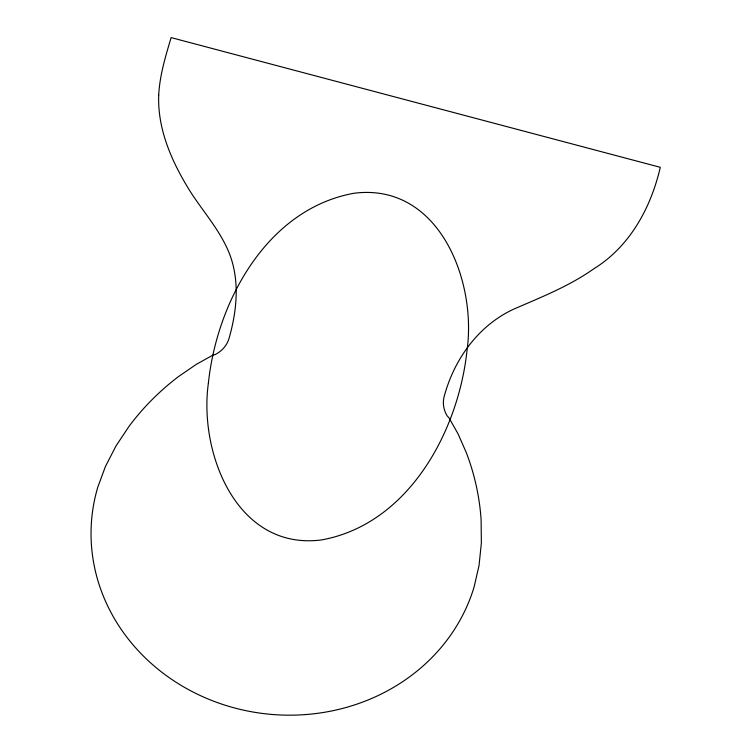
<?xml version="1.0" encoding="UTF-8"?>
<svg xmlns="http://www.w3.org/2000/svg" width="752" height="752" viewBox="0 0 752 752"><rect width="100%" height="100%" fill="white"/><g stroke="black" fill="none" stroke-linecap="round" stroke-linejoin="round"><path stroke-width="1.13" d="M158.71 95.222C157.403 130.021 172.424 162.996 190.5 191.882C203.98 212.835 221.201 231.682 230.065 255.313C239.86 282.207 236.72 311.572 228.993 338.541A29.272 26.715 5.8 0 1 215.363 354.474L212.854 355.151L196.206 364.419L178.666 376.461A270.692 247.098 5.8 0 0 128.996 426.403L115.902 446.115L105.44 466.475L97.854 486.976A195.135 178.121 5.8 0 0 234.897 708.055A195.135 178.121 5.8 0 0 474.155 586.767L479.033 565.542L481.365 543.029L481.111 519.773A270.692 247.098 5.8 0 0 466.362 452.751L458.053 433.857L448.972 417.774L447.214 415.959A29.272 26.715 5.8 0 1 444.394 395.665C454.857 357.557 480.302 323.012 517.414 307.54C543.452 296.326 569.96 285.553 593.281 269.141C629.725 246.835 650.875 207.947 660.303 167.32L171.118 37.6C165.515 56.438 159.668 75.473 158.71 95.222M208.379 383.135C198.641 452.939 236.767 550.887 321.574 539.927C408.533 524.116 458.513 431.479 467.058 350.065C476.787 280.261 438.66 182.313 353.863 193.273C266.904 209.084 216.914 301.721 208.379 383.135"/></g></svg>
